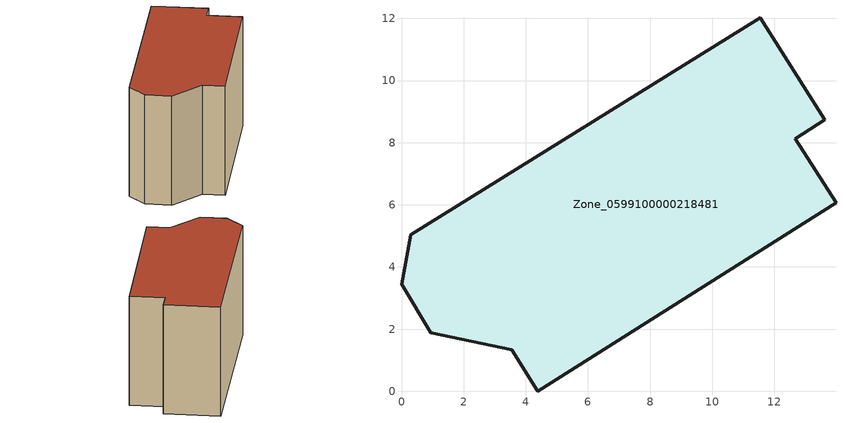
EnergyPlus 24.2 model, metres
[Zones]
Zone_0599100000218481
 floor ground (C_G): 12.67,8.13 13.98,6.07 4.39,0 3.54,1.34 0.94,1.88 0,3.45 0.29,5.04 11.54,12.02 13.62,8.73 z0
 wall outside (C_F): 0.94,1.88 3.54,1.34 4.39,0 13.98,6.07 12.67,8.13 13.62,8.73 11.54,12.02 0.29,5.04 0,3.45 0.94,1.88 z0:8.08
 roof outside (C_R): 11.54,12.02 0.29,5.04 0,3.45 0.94,1.88 3.54,1.34 4.39,0 13.98,6.07 12.67,8.13 13.62,8.73 z8.08
[BUILDING]
Pand.0599100000218481: North Axis=0; Terrain=City; Loads Convergence Tolerance Value=0.04; Temperature Convergence Tolerance Value=0.4; Solar Distribution=FullExterior; Maximum Number of Warmup Days=25; Minimum Number of Warmup Days=1
[Site:Location]
Rotterdam.The.Hague.AP_ZH_NLD Design_Conditions: Latitude=51.96; Longitude=4.45; Time Zone=1; Elevation=-4.5
[SITE:GROUNDTEMPERATURE:BUILDINGSURFACE]
18, 18, 18, 18, 18, 18, 18, 18, 18, 18, 18, 18
[MATERIAL] Thermal Absorptance=0.9; Solar Absorptance=0.7; Visible Absorptance=0.7
Name | Roughness | Thickness | Conductivity | Density | Specific Heat
G.TC.1946 | MediumSmooth | 0.15 | 1 | 540 | 1210
F.TC.1946 | Rough | 0.3 | 0.857143 | 1920 | 840
R.TC.1946 | MediumRough | 0.2 | 0.909091 | 1500 | 1000
[CONSTRUCTION]
C_G: G.TC.1946
C_F: F.TC.1946
C_R: R.TC.1946
[ZONE]
Zone_0599100000218481: Type=1; Multiplier=1; Ceiling Height=Autocalculate; Volume=Autocalculate; Floor Area=autocalculate; Part of Total Floor Area=Yes
[ZONEINFILTRATION:DESIGNFLOWRATE]
Infil_Zone_0599100000218481: Zone or ZoneList or Space or SpaceList=Zone_0599100000218481; Schedule=AlwaysOn; Design Flow Rate Calculation Method=Flow/Area; Flow Rate per Floor Area=0.003; Constant Term Coefficient=1; Temperature Term Coefficient=0; Velocity Term Coefficient=0; Velocity Squared Term Coefficient=0
[HVACTEMPLATE:ZONE:IDEALLOADSAIRSYSTEM]
Zone_0599100000218481: Maximum Heating Supply Air Temperature=50; Minimum Cooling Supply Air Temperature=13; Maximum Heating Supply Air Humidity Ratio=0.0156; Minimum Cooling Supply Air Humidity Ratio=0.0077; Heating Limit=NoLimit; Cooling Limit=NoLimit; Dehumidification Control Type=ConstantSensibleHeatRatio; Cooling Sensible Heat Ratio=0.7; Dehumidification Setpoint=60; Humidification Control Type=None; Humidification Setpoint=30; Outdoor Air Method=None; Outdoor Air Flow Rate per Person=0.00944; Outdoor Air Flow Rate per Zone Floor Area=0; Outdoor Air Flow Rate per Zone=0; Demand Controlled Ventilation Type=None; Outdoor Air Economizer Type=NoEconomizer; Heat Recovery Type=None; Sensible Heat Recovery Effectiveness=0.7; Latent Heat Recovery Effectiveness=0.65
[ZONECONTROL:THERMOSTAT]
ThermostatControl_Zone_0599100000218481: Zone or ZoneList=Zone_0599100000218481; Control Type Schedule=DualSetpointControlType; Control 1=Thermostat_Zone_0599100000218481; Temperature Difference Between Cutout And Setpoint=0
[THERMOSTATSETPOINT:DUALSETPOINT]
Thermostat_Zone_0599100000218481: Heating Setpoint Temperature Schedule=HeatingSetpoint_Zone_0599100000218481; Cooling Setpoint Temperature Schedule=CoolingSetpoint_Zone_0599100000218481
[SCHEDULE:COMPACT]
HeatingSetpoint_Zone_0599100000218481: Through: 12/31, For: AllDays, Until: 24:00, 21
CoolingSetpoint_Zone_0599100000218481: Through: 12/31, For: AllDays, Until: 24:00, 24
DualSetpointControlType: Through: 12/31, For: AllDays, Until: 24:00, 4
AlwaysOn: Through: 12/31, For: AllDays, Until: 24:00, 1
